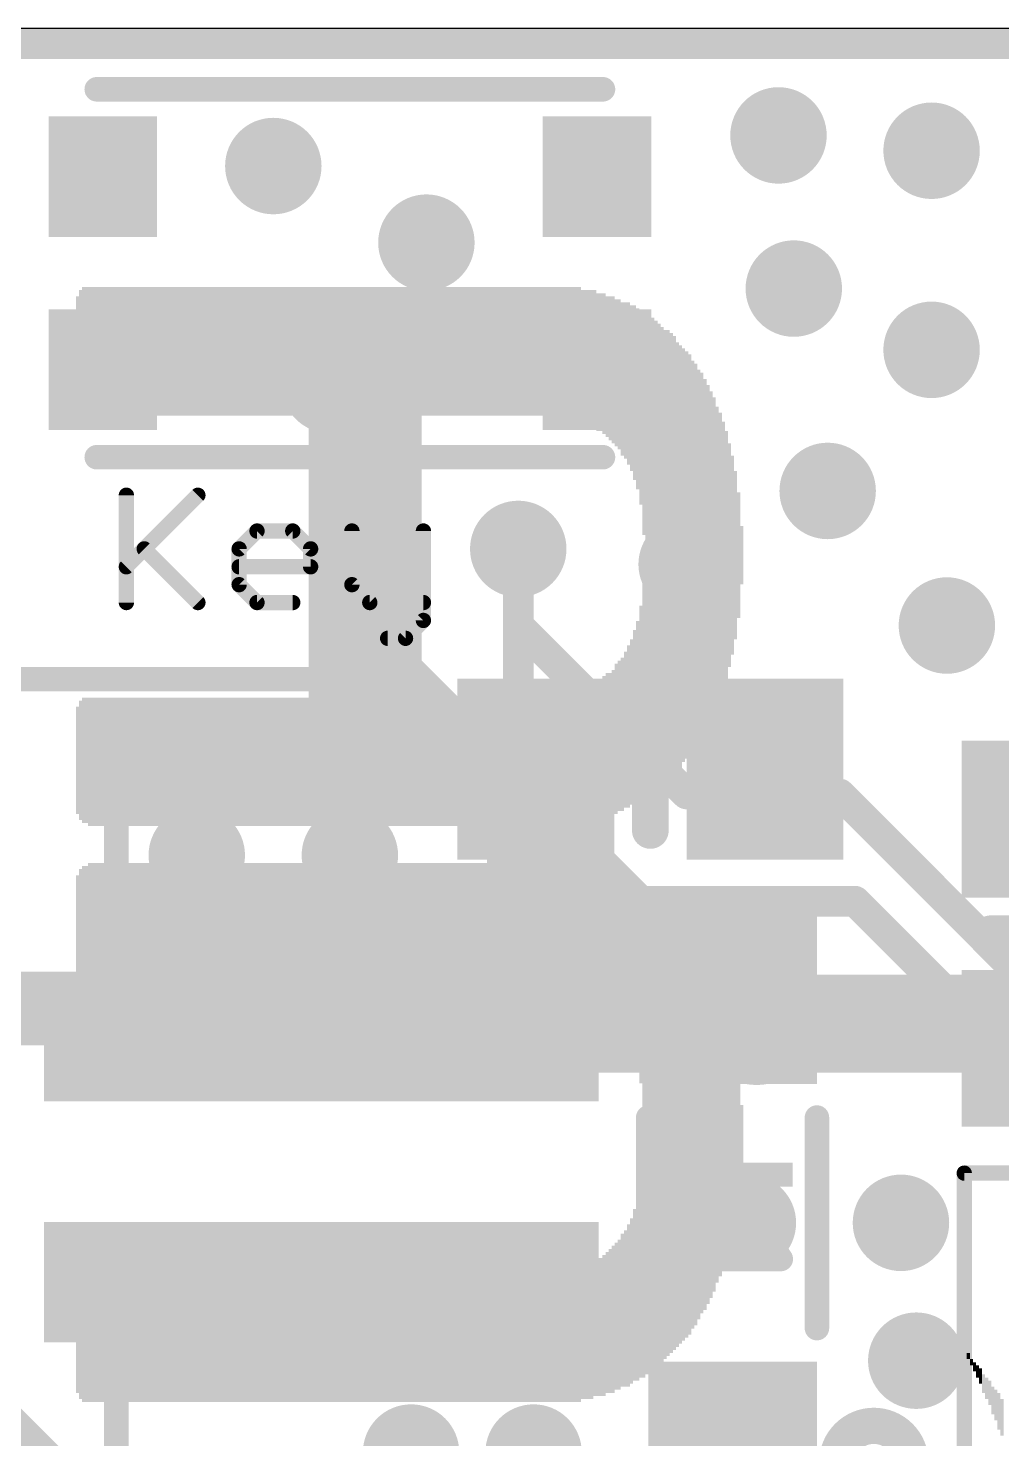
# Model space of a CAD drawing. Extents: x -0.3 to 32, y -0.4 to 44.5.
# Drawn here: x 4.82 to 12.9, y 32.75 to 44.45 of the extents above; entities that cross this region are included whole.
import ezdxf

# ---------------------------------------------------------------- set-up
doc = ezdxf.new("R2010")
doc.units = 0
for name, color, linetype in [('1', 12, 'CONTINUOUS'), ('16', 132, 'CONTINUOUS'), ('18', 110, 'CONTINUOUS'), ('20', 53, 'CONTINUOUS'), ('21', 40, 'CONTINUOUS'), ('22', 6, 'CONTINUOUS')]:
    doc.layers.add(name, color=color, linetype=linetype)

# ---------------------------------------------------------------- blocks, each defined once
blk = doc.blocks.new('RECT')
blk.add_solid([(-0.5, -0.5), (0.5, -0.5), (-0.5, 0.5), (0.5, 0.5)])
blk = doc.blocks.new('ROUNDV')
at = {"const_width": 0.5}
blk.add_lwpolyline([(0, -0.25, 1), (0, 0.25, 1), (0, -0.25)], format="xyb", dxfattribs=at)

msp = doc.modelspace()

# ---------------------------------------------------------------- linework, layer by layer
at = {"layer": '1'}
for points, const_width in [([(31.877, 44.323), (0, 44.323)], 0.254), ([(5.443, 41.618), (7.201, 41.618)], 0.254), ([(7.201, 41.618), (7.328, 41.491)], 0.254), ([(7.455, 41.618), (7.328, 41.491)], 0.254), ([(9.543, 41.618), (7.455, 41.618)], 0.254), ([(8.89, 38.452), (8.89, 40.132)], 0.254), ([(9.036, 38.306), (9.036, 36.195)], 0.8128), ([(9.036, 38.306), (8.89, 38.452)], 0.254), ([(10.668, 36.394), (10.867, 36.195)], 1.016), ([(10.668, 36.394), (10.668, 36.195)], 0.8128), ([(4.318, 36.322), (6.986, 36.322)], 0.6096), ([(6.986, 36.322), (7.256, 36.052)], 0.4064), ([(9.036, 36.195), (9.036, 36.052)], 0.8128), ([(10.668, 36.195), (9.036, 36.195)], 0.8128), ([(10.867, 36.195), (13.116, 36.195)], 0.8128), ([(13.116, 36.195), (13.32, 35.991)], 0.8128), ([(9.036, 36.052), (7.256, 36.052)], 0.8128), ([(5.08, 32.258), (3.81, 33.528)], 0.6096)]:
    msp.add_lwpolyline(points, dxfattribs=dict(at, const_width=const_width))
for points, const_width in [([(5.443, 41.6815, 1), (5.443, 41.5545)], 0.127), ([(7.2459, 41.6629, 1), (7.1561, 41.5731)], 0.127), ([(7.201, 41.5545, 1), (7.201, 41.6815)], 0.127), ([(7.455, 41.6815, 1), (7.455, 41.5545)], 0.127), ([(7.4999, 41.5731, 1), (7.4101, 41.6629)], 0.127), ([(9.543, 41.5545, 1), (9.543, 41.6815)], 0.127), ([(7.2831, 41.5359, 1), (7.3729, 41.4461)], 0.127), ([(7.2831, 41.4461, 1), (7.3729, 41.5359)], 0.127), ([(8.9535, 40.132, 1), (8.8265, 40.132)], 0.127), ([(9.2392, 38.306, 1), (8.8328, 38.306)], 0.4064), ([(8.9349, 38.4969, 1), (8.8451, 38.4071)], 0.127), ([(8.8265, 38.452, 1), (8.9535, 38.452)], 0.127), ([(8.9911, 38.2611, 1), (9.0809, 38.3509)], 0.127), ([(10.8476, 36.5736, 1), (10.4884, 36.2144)], 0.508), ([(10.8712, 36.394, 1), (10.4648, 36.394)], 0.4064), ([(6.986, 36.1696, 1), (6.986, 36.4744)], 0.3048), ([(10.6874, 36.0154, 1), (11.0466, 36.3746)], 0.508), ([(7.0578, 36.3938, 1), (6.9142, 36.2502)], 0.2032), ([(9.2392, 36.195, 1), (8.8328, 36.195)], 0.4064), ([(9.036, 36.3982, 1), (9.036, 35.9918)], 0.4064), ([(10.867, 36.3982, 1), (10.867, 35.9918)], 0.4064), ([(10.668, 35.9918, 1), (10.668, 36.3982)], 0.4064), ([(13.2597, 36.3387, 1), (12.9723, 36.0513)], 0.4064), ([(7.256, 36.2552, 1), (7.256, 35.8488)], 0.4064), ([(8.8328, 36.195, 1), (9.2392, 36.195)], 0.4064), ([(9.036, 35.8488, 1), (9.036, 36.2552)], 0.4064), ([(10.4648, 36.195, 1), (10.8712, 36.195)], 0.4064), ([(7.1842, 35.9802, 1), (7.3278, 36.1238)], 0.2032), ([(8.8328, 36.052, 1), (9.2392, 36.052)], 0.4064)]:
    msp.add_lwpolyline(points, format="xyb", dxfattribs=dict(at, const_width=const_width))
at = {"layer": '16', "const_width": 0.254}
for points in [[(31.877, 44.323), (0, 44.323)], [(7.328, 39.789), (7.328, 41.491)], [(8.89, 39.497), (8.89, 40.132)], [(9.906, 37.211), (7.328, 39.789)], [(10.287, 38.1), (8.89, 39.497)], [(10.287, 38.1), (11.557, 38.1)], [(11.557, 38.1), (13.716, 35.941)], [(11.684, 37.211), (9.906, 37.211)], [(13.208, 35.687), (11.684, 37.211)]]:
    msp.add_lwpolyline(points, dxfattribs=at)
at = {"layer": '16', "const_width": 0.127}
for points in [[(7.3915, 41.491, 1), (7.2645, 41.491)], [(8.9535, 40.132, 1), (8.8265, 40.132)], [(7.3729, 39.8339, 1), (7.2831, 39.7441)], [(7.2645, 39.789, 1), (7.3915, 39.789)], [(8.9349, 39.5419, 1), (8.8451, 39.4521)], [(8.8265, 39.497, 1), (8.9535, 39.497)], [(10.287, 38.1635, 1), (10.287, 38.0365)], [(10.2421, 38.0551, 1), (10.3319, 38.1449)], [(11.6019, 38.1449, 1), (11.5121, 38.0551)], [(11.557, 38.0365, 1), (11.557, 38.1635)], [(9.906, 37.2745, 1), (9.906, 37.1475)], [(9.8611, 37.1661, 1), (9.9509, 37.2559)], [(11.7289, 37.2559, 1), (11.6391, 37.1661)], [(11.684, 37.1475, 1), (11.684, 37.2745)]]:
    msp.add_lwpolyline(points, format="xyb", dxfattribs=at)
at = {"layer": '20'}
msp.add_line((2.54, 44.45), (29.21, 44.45), dxfattribs=at)
at = {"layer": '21'}
for points, const_width in [([(5.393, 43.9434), (9.593, 43.9434)], 0.2032), ([(9.593, 40.8926), (5.393, 40.8926)], 0.2032), ([(5.6389, 40.5773), (5.6389, 39.6875)], 0.127), ([(5.6389, 39.9841), (6.2321, 40.5773)], 0.127), ([(6.5745, 40.1324), (6.7228, 40.2807)], 0.127), ([(6.7228, 40.2807), (7.0193, 40.2807)], 0.127), ([(7.0193, 40.2807), (7.1676, 40.1324)], 0.127), ([(7.51, 40.2807), (7.51, 39.8358)], 0.127), ([(8.1032, 40.2807), (8.1032, 39.5392)], 0.127), ([(5.7872, 40.1324), (6.2321, 39.6875)], 0.127), ([(6.5745, 39.8358), (6.5745, 40.1324)], 0.127), ([(7.1676, 40.1324), (7.1676, 39.9841)], 0.127), ([(7.1676, 39.9841), (6.5745, 39.9841)], 0.127), ([(6.7228, 39.6875), (6.5745, 39.8358)], 0.127), ([(7.51, 39.8358), (7.6583, 39.6875)], 0.127), ([(7.0193, 39.6875), (6.7228, 39.6875)], 0.127), ([(7.6583, 39.6875), (8.1032, 39.6875)], 0.127), ([(8.1032, 39.5392), (7.9549, 39.3909)], 0.127), ([(7.9549, 39.3909), (7.8066, 39.3909)], 0.127), ([(4.056, 39.052), (8.056, 39.052)], 0.2032), ([(8.056, 39.052), (8.056, 38.202)], 0.2032), ([(9.986, 38.814), (9.986, 37.798)], 0.3048), ([(8.056, 38.202), (5.556, 38.202)], 0.2032), ([(5.556, 38.202), (5.556, 36.802)], 0.2032), ([(12.812, 36.941), (13.828, 36.941)], 0.3048), ([(9.968, 33.671), (9.968, 35.417)], 0.2032), ([(11.368, 35.417), (11.368, 33.671)], 0.2032), ([(12.59, 34.956), (30.59, 34.956)], 0.127), ([(12.59, 18.956), (12.59, 34.956)], 0.127), ([(10.268, 34.244), (10.668, 34.844)], 0.2032), ([(10.668, 34.844), (11.068, 34.244)], 0.2032), ([(10.468, 34.344), (10.668, 34.644)], 0.2032), ([(10.668, 34.644), (10.868, 34.344)], 0.2032), ([(10.6013, 34.544), (10.7347, 34.544)], 0.2032), ([(10.868, 34.344), (10.468, 34.344)], 0.2032), ([(11.068, 34.244), (10.268, 34.244)], 0.2032), ([(5.556, 33.302), (5.556, 31.902)], 0.2032)]:
    msp.add_lwpolyline(points, dxfattribs=dict(at, const_width=const_width))
for points, const_width in [([(5.393, 43.9942, 1), (5.393, 43.8926)], 0.1016), ([(9.593, 43.8926, 1), (9.593, 43.9942)], 0.1016), ([(5.393, 40.9434, 1), (5.393, 40.8418)], 0.1016), ([(9.593, 40.8418, 1), (9.593, 40.9434)], 0.1016), ([(5.6707, 40.5773, 1), (5.6072, 40.5773)], 0.0635), ([(6.2546, 40.5548, 1), (6.2097, 40.5997)], 0.0635), ([(6.7228, 40.3124, 1), (6.7228, 40.2489)], 0.0635), ([(6.7452, 40.2582, 1), (6.7003, 40.3031)], 0.0635), ([(7.0418, 40.3031, 1), (6.9969, 40.2582)], 0.0635), ([(7.0193, 40.2489, 1), (7.0193, 40.3124)], 0.0635), ([(7.5417, 40.2807, 1), (7.4782, 40.2807)], 0.0635), ([(8.1349, 40.2807, 1), (8.0714, 40.2807)], 0.0635), ([(5.8097, 40.1548, 1), (5.7648, 40.1099)], 0.0635), ([(6.6062, 40.1324, 1), (6.5427, 40.1324)], 0.0635), ([(6.552, 40.1548, 1), (6.5969, 40.1099)], 0.0635), ([(7.1994, 40.1324, 1), (7.1359, 40.1324)], 0.0635), ([(7.1452, 40.1099, 1), (7.1901, 40.1548)], 0.0635), ([(5.6165, 40.0065, 1), (5.6614, 39.9616)], 0.0635), ([(6.5745, 40.0158, 1), (6.5745, 39.9523)], 0.0635), ([(7.1359, 39.9841, 1), (7.1994, 39.9841)], 0.0635), ([(7.1676, 39.9523, 1), (7.1676, 40.0158)], 0.0635), ([(6.5969, 39.8582, 1), (6.552, 39.8133)], 0.0635), ([(7.5324, 39.8582, 1), (7.4875, 39.8133)], 0.0635), ([(6.5427, 39.8358, 1), (6.6062, 39.8358)], 0.0635), ([(7.4782, 39.8358, 1), (7.5417, 39.8358)], 0.0635), ([(5.6072, 39.6875, 1), (5.6707, 39.6875)], 0.0635), ([(6.2097, 39.665, 1), (6.2546, 39.71)], 0.0635), ([(6.7228, 39.7193, 1), (6.7228, 39.6557)], 0.0635), ([(6.7003, 39.665, 1), (6.7452, 39.71)], 0.0635), ([(7.0193, 39.6557, 1), (7.0193, 39.7193)], 0.0635), ([(7.6583, 39.7193, 1), (7.6583, 39.6557)], 0.0635), ([(7.6358, 39.665, 1), (7.6807, 39.71)], 0.0635), ([(8.1032, 39.6557, 1), (8.1032, 39.7193)], 0.0635), ([(8.0714, 39.5392, 1), (8.1349, 39.5392)], 0.0635), ([(8.1256, 39.5168, 1), (8.0807, 39.5617)], 0.0635), ([(7.8066, 39.4227, 1), (7.8066, 39.3592)], 0.0635), ([(7.9324, 39.4134, 1), (7.9773, 39.3685)], 0.0635), ([(7.9549, 39.3592, 1), (7.9549, 39.4227)], 0.0635), ([(8.1068, 39.052, 1), (8.0052, 39.052)], 0.1016), ([(8.056, 39.0012, 1), (8.056, 39.1028)], 0.1016), ([(10.0622, 38.814, 1), (9.9098, 38.814)], 0.1524), ([(5.556, 38.2528, 1), (5.556, 38.1512)], 0.1016), ([(5.6068, 38.202, 1), (5.5052, 38.202)], 0.1016), ([(8.0052, 38.202, 1), (8.1068, 38.202)], 0.1016), ([(8.056, 38.1512, 1), (8.056, 38.2528)], 0.1016), ([(9.9098, 37.798, 1), (10.0622, 37.798)], 0.1524), ([(12.812, 37.0172, 1), (12.812, 36.8648)], 0.1524), ([(5.5052, 36.802, 1), (5.6068, 36.802)], 0.1016), ([(10.0188, 35.417, 1), (9.9172, 35.417)], 0.1016), ([(11.4188, 35.417, 1), (11.3172, 35.417)], 0.1016), ([(12.6218, 34.956, 1), (12.5582, 34.956)], 0.0635), ([(12.59, 34.9878, 1), (12.59, 34.9243)], 0.0635), ([(10.7103, 34.8722, 1), (10.6257, 34.8158)], 0.1016), ([(10.7103, 34.8158, 1), (10.6257, 34.8722)], 0.1016), ([(10.7103, 34.6722, 1), (10.6257, 34.6158)], 0.1016), ([(10.7103, 34.6158, 1), (10.6257, 34.6722)], 0.1016), ([(10.6013, 34.5948, 1), (10.6013, 34.4932)], 0.1016), ([(10.7347, 34.4932, 1), (10.7347, 34.5948)], 0.1016), ([(10.468, 34.3948, 1), (10.468, 34.2932)], 0.1016), ([(10.4257, 34.3722, 1), (10.5103, 34.3158)], 0.1016), ([(10.8257, 34.3158, 1), (10.9103, 34.3722)], 0.1016), ([(10.868, 34.2932, 1), (10.868, 34.3948)], 0.1016), ([(10.268, 34.2948, 1), (10.268, 34.1932)], 0.1016), ([(10.2257, 34.2722, 1), (10.3103, 34.2158)], 0.1016), ([(11.0257, 34.2158, 1), (11.1103, 34.2722)], 0.1016), ([(11.068, 34.1932, 1), (11.068, 34.2948)], 0.1016), ([(9.9172, 33.671, 1), (10.0188, 33.671)], 0.1016), ([(11.3172, 33.671, 1), (11.4188, 33.671)], 0.1016), ([(5.6068, 33.302, 1), (5.5052, 33.302)], 0.1016), ([(11.84, 32.406, 1), (11.84, 32.706, 1), (11.84, 32.406)], 0.6096)]:
    msp.add_lwpolyline(points, format="xyb", dxfattribs=dict(at, const_width=const_width))

# ---------------------------------------------------------------- block references
at = {"layer": '1', "xscale": 0.9}
for p in [(5.443, 43.218), (9.543, 43.218), (5.443, 41.618), (9.543, 41.618)]:
    msp.add_blockref('RECT', p, dxfattribs=at)
at = {"layer": '1'}
for p, xscale, yscale in [((9.036, 38.306), 1.3, 1.5), ((10.936, 38.306), 1.3, 1.5), ((10.668, 36.394), 1.4, 1.4), ((10.668, 32.694), 1.4, 1.4)]:
    msp.add_blockref('RECT', p, dxfattribs=dict(at, xscale=xscale, yscale=yscale))
at = {"layer": '1', "xscale": 1.3, "yscale": 1.5, "rotation": 90}
for p in [(13.32, 37.891), (13.32, 35.991)]:
    msp.add_blockref('RECT', p, dxfattribs=at)
at = {"layer": '1', "yscale": 4.6, "rotation": 90}
for p in [(7.256, 36.052), (7.256, 34.052)]:
    msp.add_blockref('RECT', p, dxfattribs=at)
at = {"layer": '18', "xscale": 0.8001, "yscale": 0.8001}
for p in [(11.049, 43.561), (11.049, 43.561), (12.319, 43.434), (12.319, 43.434), (6.858, 43.307), (6.858, 43.307), (8.128, 42.672), (8.128, 42.672), (11.176, 42.291), (11.176, 42.291), (12.319, 41.783), (12.319, 41.783), (7.328, 41.491), (7.328, 41.491), (11.457, 40.613), (11.457, 40.613), (8.89, 40.132), (8.89, 40.132), (10.287, 40.005), (10.287, 40.005), (12.446, 39.497), (12.446, 39.497), (6.223, 37.592), (6.223, 37.592), (7.493, 37.592), (7.493, 37.592), (10.795, 34.544), (10.795, 34.544), (12.065, 34.544), (12.065, 34.544), (12.192, 33.401), (12.192, 33.401), (8.001, 32.639), (8.001, 32.639), (9.017, 32.639), (9.017, 32.639)]:
    msp.add_blockref('ROUNDV', p, dxfattribs=at)
at = {"layer": '21', "xscale": 0.2, "rotation": 270}
msp.add_blockref('RECT', (10.668, 34.944), dxfattribs=at)
at = {"layer": '22', "yscale": 0.0254, "rotation": 90}
for p, xscale in [((5.2324, 41.783), 0.889), ((5.2578, 41.783), 0.9906), ((5.2832, 41.783), 1.0414), ((5.3086, 41.7703), 1.0668), ((5.334, 41.7703), 1.0668), ((5.3594, 41.7703), 1.0668), ((5.3848, 41.7703), 1.0668), ((5.4102, 41.7703), 1.0668), ((5.4356, 41.7703), 1.0668), ((5.461, 41.7703), 1.0668), ((5.4864, 41.7703), 1.0668), ((5.5118, 41.7703), 1.0668), ((5.5372, 41.7703), 1.0668), ((5.5626, 41.7703), 1.0668), ((5.588, 41.7703), 1.0668), ((5.6134, 41.7703), 1.0668), ((5.6388, 41.7703), 1.0668), ((5.6642, 41.7703), 1.0668), ((5.6896, 41.7703), 1.0668), ((5.715, 41.7703), 1.0668), ((5.7404, 41.7703), 1.0668), ((5.7658, 41.7703), 1.0668), ((5.7912, 41.7703), 1.0668), ((5.8166, 41.7703), 1.0668), ((5.842, 41.7703), 1.0668), ((5.8674, 41.7703), 1.0668), ((5.8928, 41.7703), 1.0668), ((5.9182, 41.7703), 1.0668), ((5.9436, 41.7703), 1.0668), ((5.969, 41.7703), 1.0668), ((5.9944, 41.7703), 1.0668), ((6.0198, 41.7703), 1.0668), ((6.0452, 41.7703), 1.0668), ((6.0706, 41.7703), 1.0668), ((6.096, 41.7703), 1.0668), ((6.1214, 41.7703), 1.0668), ((6.1468, 41.7703), 1.0668), ((6.1722, 41.7703), 1.0668), ((6.1976, 41.7703), 1.0668), ((6.223, 41.7703), 1.0668), ((6.2484, 41.7703), 1.0668), ((6.2738, 41.7703), 1.0668), ((6.2992, 41.7703), 1.0668), ((6.3246, 41.7703), 1.0668), ((6.35, 41.7703), 1.0668), ((6.3754, 41.7703), 1.0668), ((6.4008, 41.7703), 1.0668), ((6.4262, 41.7703), 1.0668), ((6.4516, 41.7703), 1.0668), ((6.477, 41.7703), 1.0668), ((6.5024, 41.7703), 1.0668), ((6.5278, 41.7703), 1.0668), ((6.5532, 41.7703), 1.0668), ((6.5786, 41.7703), 1.0668), ((6.604, 41.7703), 1.0668), ((6.6294, 41.7703), 1.0668), ((6.6548, 41.7703), 1.0668), ((6.6802, 41.7703), 1.0668), ((6.7056, 41.7703), 1.0668), ((6.731, 41.7703), 1.0668), ((6.7564, 41.7703), 1.0668), ((6.7818, 41.7703), 1.0668), ((6.8072, 41.7703), 1.0668), ((6.8326, 41.7703), 1.0668), ((6.858, 41.7703), 1.0668), ((6.8834, 41.7703), 1.0668), ((6.9088, 41.7703), 1.0668), ((6.9342, 41.7703), 1.0668), ((6.9596, 41.7703), 1.0668), ((6.985, 41.7703), 1.0668), ((7.0104, 41.7703), 1.0668), ((7.0358, 41.7703), 1.0668), ((7.0612, 41.7703), 1.0668), ((7.0866, 41.7703), 1.0668), ((7.112, 41.7703), 1.0668), ((7.1374, 41.7703), 1.0668), ((7.1628, 40.0685), 4.4704), ((7.1882, 40.0685), 4.4704), ((7.2136, 40.0685), 4.4704), ((7.239, 40.0685), 4.4704), ((7.2644, 40.0685), 4.4704), ((7.2898, 40.0685), 4.4704), ((7.3152, 40.0685), 4.4704), ((7.3406, 40.0685), 4.4704), ((7.366, 40.0685), 4.4704), ((7.3914, 40.0685), 4.4704), ((7.4168, 40.0685), 4.4704), ((7.4422, 40.0685), 4.4704), ((7.4676, 40.0685), 4.4704), ((7.493, 40.0685), 4.4704), ((7.5184, 40.0685), 4.4704), ((7.5438, 40.0685), 4.4704), ((7.5692, 40.0685), 4.4704), ((7.5946, 40.0685), 4.4704), ((7.62, 40.0685), 4.4704), ((7.6454, 40.0685), 4.4704), ((7.6708, 40.0685), 4.4704), ((7.6962, 40.0685), 4.4704), ((7.7216, 40.0685), 4.4704), ((7.747, 40.0685), 4.4704), ((7.7724, 40.0685), 4.4704), ((7.7978, 40.0685), 4.4704), ((7.8232, 40.0685), 4.4704), ((7.8486, 40.0685), 4.4704), ((7.874, 40.0685), 4.4704), ((7.8994, 40.0685), 4.4704), ((7.9248, 40.0685), 4.4704), ((7.9502, 40.0685), 4.4704), ((7.9756, 40.0685), 4.4704), ((8.001, 40.0685), 4.4704), ((8.0264, 40.0685), 4.4704), ((8.0518, 40.0685), 4.4704), ((8.0772, 40.0685), 4.4704), ((8.1026, 41.7703), 1.0668), ((8.128, 41.7703), 1.0668), ((8.1534, 41.7703), 1.0668), ((8.1788, 41.7703), 1.0668), ((8.2042, 41.7703), 1.0668), ((8.2296, 41.7703), 1.0668), ((8.255, 41.7703), 1.0668), ((8.2804, 41.7703), 1.0668), ((8.3058, 41.7703), 1.0668), ((8.3312, 41.7703), 1.0668), ((8.3566, 41.7703), 1.0668), ((8.382, 41.7703), 1.0668), ((8.4074, 41.7703), 1.0668), ((8.4328, 41.7703), 1.0668), ((8.4582, 41.7703), 1.0668), ((8.4836, 41.7703), 1.0668), ((8.509, 41.7703), 1.0668), ((8.5344, 41.7703), 1.0668), ((8.5598, 41.7703), 1.0668), ((8.5852, 41.7703), 1.0668), ((8.6106, 41.7703), 1.0668), ((8.636, 41.7703), 1.0668), ((8.6614, 41.7703), 1.0668), ((8.6868, 41.7703), 1.0668), ((8.7122, 41.7703), 1.0668), ((8.7376, 41.7703), 1.0668), ((8.763, 41.7703), 1.0668), ((8.7884, 41.7703), 1.0668), ((8.8138, 41.7703), 1.0668), ((8.8392, 41.7703), 1.0668), ((8.8646, 41.7703), 1.0668), ((8.89, 41.7703), 1.0668), ((8.9154, 41.7703), 1.0668), ((8.9408, 41.7703), 1.0668), ((8.9662, 41.7703), 1.0668), ((8.9916, 41.7703), 1.0668), ((9.017, 41.7703), 1.0668), ((9.0424, 41.7703), 1.0668), ((9.0678, 41.7703), 1.0668), ((9.0932, 41.7703), 1.0668), ((9.1186, 41.7703), 1.0668), ((9.144, 41.7703), 1.0668), ((9.1694, 41.7703), 1.0668), ((9.1948, 41.7703), 1.0668), ((9.2202, 41.7703), 1.0668), ((9.2456, 41.7703), 1.0668), ((9.271, 41.7703), 1.0668), ((9.2964, 41.7576), 1.0922), ((9.3218, 41.7576), 1.0922), ((9.3472, 41.7576), 1.0922), ((9.3726, 41.7576), 1.0922), ((9.398, 41.7449), 1.1176), ((9.4234, 41.7322), 1.0922), ((9.4488, 41.7322), 1.0922), ((9.4742, 41.7195), 1.1176), ((9.4996, 41.7195), 1.1176), ((9.525, 41.7068), 1.143), ((9.5504, 41.6814), 1.143), ((9.5758, 41.6814), 1.143), ((9.6012, 41.6687), 1.1684), ((9.6266, 41.6433), 1.1684), ((9.652, 41.6306), 1.1938), ((9.6774, 41.6179), 1.2192), ((9.7028, 41.5925), 1.2192), ((9.7282, 41.5798), 1.2446), ((9.7536, 41.5417), 1.27), ((9.779, 41.529), 1.2954), ((9.8044, 41.5036), 1.3462), ((9.8298, 41.4655), 1.3716), ((9.8552, 41.4274), 1.4478), ((9.8806, 41.3766), 1.4986), ((9.906, 41.3004), 1.6002), ((9.9314, 41.1734), 1.8542), ((9.9568, 40.0812), 3.9878), ((9.9822, 40.0685), 3.9624), ((10.0076, 40.0812), 3.937), ((10.033, 40.0812), 3.8862), ((10.0584, 40.0812), 3.8354), ((10.0838, 40.0685), 3.81), ((10.1092, 40.0685), 3.7592), ((10.1346, 40.0812), 3.7338), ((10.16, 40.0812), 3.683), ((10.1854, 40.0812), 3.6322), ((10.2108, 40.0685), 3.556), ((10.2362, 40.0685), 3.5052), ((10.2616, 40.0812), 3.429), ((10.287, 40.0812), 3.3782), ((10.3124, 40.0812), 3.3274), ((10.3378, 40.0685), 3.2512), ((10.3632, 40.0812), 3.175), ((10.3886, 40.0685), 3.0988), ((10.414, 40.0812), 3.0226), ((10.4394, 40.0812), 2.921), ((10.4648, 40.0812), 2.8194), ((10.4902, 40.0812), 2.7178), ((10.5156, 40.0812), 2.6162), ((10.541, 40.0685), 2.4892), ((10.5664, 40.0812), 2.3622), ((10.5918, 40.0812), 2.2098), ((10.6172, 40.0812), 2.0574), ((10.6426, 40.0812), 1.8542), ((10.668, 40.0812), 1.651), ((10.6934, 40.0812), 1.397), ((10.7188, 40.0812), 1.0414), ((10.7442, 40.0812), 0.4826), ((9.9314, 38.989), 1.8542), ((9.906, 38.8493), 1.6256), ((9.8806, 38.7858), 1.4986), ((9.8552, 38.735), 1.4478), ((9.8044, 38.6588), 1.3462), ((9.8298, 38.6969), 1.3716), ((9.7282, 38.5826), 1.2446), ((9.7536, 38.5953), 1.27), ((9.779, 38.6334), 1.2954), ((9.6012, 38.4937), 1.1684), ((9.6266, 38.5064), 1.1938), ((9.652, 38.5191), 1.1684), ((9.6774, 38.5318), 1.1938), ((9.7028, 38.5572), 1.2446), ((9.3218, 38.4048), 1.0922), ((9.3472, 38.4048), 1.0922), ((9.3726, 38.4048), 1.0922), ((9.398, 38.4048), 1.0922), ((9.4234, 38.4175), 1.1176), ((9.4488, 38.4175), 1.1176), ((9.4742, 38.4429), 1.1176), ((9.4996, 38.4429), 1.1176), ((9.525, 38.4556), 1.143), ((9.5504, 38.4556), 1.143), ((9.5758, 38.481), 1.143), ((5.2578, 38.3794), 0.9906), ((5.2832, 38.3794), 1.0414), ((5.3086, 38.3794), 1.0414), ((5.334, 38.3667), 1.0668), ((5.3594, 38.3667), 1.0668), ((5.3848, 38.3667), 1.0668), ((5.4102, 38.3667), 1.0668), ((5.4356, 38.3667), 1.0668), ((5.461, 38.3667), 1.0668), ((5.4864, 38.3667), 1.0668), ((5.5118, 38.3667), 1.0668), ((5.5372, 38.3667), 1.0668), ((5.5626, 38.3667), 1.0668), ((5.588, 38.3667), 1.0668), ((5.6134, 38.3667), 1.0668), ((5.6388, 38.3667), 1.0668), ((5.6642, 38.3667), 1.0668), ((5.6896, 38.3667), 1.0668), ((5.715, 38.3667), 1.0668), ((5.7404, 38.3667), 1.0668), ((5.7658, 38.3667), 1.0668), ((5.7912, 38.3667), 1.0668), ((5.8166, 38.3667), 1.0668), ((5.842, 38.3667), 1.0668), ((5.8674, 38.3667), 1.0668), ((5.8928, 38.3667), 1.0668), ((5.9182, 38.3667), 1.0668), ((5.9436, 38.3667), 1.0668), ((5.969, 38.3667), 1.0668), ((5.9944, 38.3667), 1.0668), ((6.0198, 38.3667), 1.0668), ((6.0452, 38.3667), 1.0668), ((6.0706, 38.3667), 1.0668), ((6.096, 38.3667), 1.0668), ((6.1214, 38.3667), 1.0668), ((6.1468, 38.3667), 1.0668), ((6.1722, 38.3667), 1.0668), ((6.1976, 38.3667), 1.0668), ((6.223, 38.3667), 1.0668), ((6.2484, 38.3667), 1.0668), ((6.2738, 38.3667), 1.0668), ((6.2992, 38.3667), 1.0668), ((6.3246, 38.3667), 1.0668), ((6.35, 38.3667), 1.0668), ((6.3754, 38.3667), 1.0668), ((6.4008, 38.3667), 1.0668), ((6.4262, 38.3667), 1.0668), ((6.4516, 38.3667), 1.0668), ((6.477, 38.3667), 1.0668), ((6.5024, 38.3667), 1.0668), ((6.5278, 38.3667), 1.0668), ((6.5532, 38.3667), 1.0668), ((6.5786, 38.3667), 1.0668), ((6.604, 38.3667), 1.0668), ((6.6294, 38.3667), 1.0668), ((6.6548, 38.3667), 1.0668), ((6.6802, 38.3667), 1.0668), ((6.7056, 38.3667), 1.0668), ((6.731, 38.3667), 1.0668), ((6.7564, 38.3667), 1.0668), ((6.7818, 38.3667), 1.0668), ((6.8072, 38.3667), 1.0668), ((6.8326, 38.3667), 1.0668), ((6.858, 38.3667), 1.0668), ((6.8834, 38.3667), 1.0668), ((6.9088, 38.3667), 1.0668), ((6.9342, 38.3667), 1.0668), ((6.9596, 38.3667), 1.0668), ((6.985, 38.3667), 1.0668), ((7.0104, 38.3667), 1.0668), ((7.0358, 38.3667), 1.0668), ((7.0612, 38.3667), 1.0668), ((7.0866, 38.3667), 1.0668), ((7.112, 38.3667), 1.0668), ((7.1374, 38.3667), 1.0668), ((8.1026, 38.3667), 1.0668), ((8.128, 38.3667), 1.0668), ((8.1534, 38.3667), 1.0668), ((8.1788, 38.3667), 1.0668), ((8.2042, 38.3667), 1.0668), ((8.2296, 38.3667), 1.0668), ((8.255, 38.3667), 1.0668), ((8.2804, 38.3667), 1.0668), ((8.3058, 38.3667), 1.0668), ((8.3312, 38.3667), 1.0668), ((8.3566, 38.3667), 1.0668), ((8.382, 38.3667), 1.0668), ((8.4074, 38.3667), 1.0668), ((8.4328, 38.3667), 1.0668), ((8.4582, 38.3667), 1.0668), ((8.4836, 38.3667), 1.0668), ((8.509, 38.3667), 1.0668), ((8.5344, 38.3667), 1.0668), ((8.5598, 38.3667), 1.0668), ((8.5852, 38.3667), 1.0668), ((8.6106, 38.3667), 1.0668), ((8.636, 38.3667), 1.0668), ((8.6614, 38.3667), 1.0668), ((8.6868, 38.3667), 1.0668), ((8.7122, 38.3667), 1.0668), ((8.7376, 38.3667), 1.0668), ((8.763, 38.3667), 1.0668), ((8.7884, 38.3667), 1.0668), ((8.8138, 38.3667), 1.0668), ((8.8392, 38.3667), 1.0668), ((8.8646, 38.3667), 1.0668), ((8.89, 38.3667), 1.0668), ((8.9154, 38.3667), 1.0668), ((8.9408, 38.3667), 1.0668), ((8.9662, 38.3667), 1.0668), ((8.9916, 38.3667), 1.0668), ((9.017, 38.3667), 1.0668), ((9.0424, 38.3667), 1.0668), ((9.0678, 38.3667), 1.0668), ((9.0932, 38.3667), 1.0668), ((9.1186, 38.3667), 1.0668), ((9.144, 38.3794), 1.0922), ((9.1694, 38.3794), 1.0922), ((9.1948, 38.3794), 1.0922), ((9.2202, 38.3794), 1.0922), ((9.2456, 38.3921), 1.0668), ((9.271, 38.3921), 1.0668), ((9.2964, 38.3921), 1.0668), ((5.2324, 38.3794), 0.889), ((5.2578, 36.9824), 0.9906), ((5.2832, 36.9824), 1.0414), ((5.3086, 36.9824), 1.0414), ((5.334, 36.9951), 1.0668), ((5.3594, 36.9951), 1.0668), ((5.3848, 36.9951), 1.0668), ((5.4102, 36.9951), 1.0668), ((5.4356, 36.9951), 1.0668), ((5.461, 36.9951), 1.0668), ((5.4864, 36.9951), 1.0668), ((5.5118, 36.9951), 1.0668), ((5.5372, 36.9951), 1.0668), ((5.5626, 36.9951), 1.0668), ((5.588, 36.9951), 1.0668), ((5.6134, 36.9951), 1.0668), ((5.6388, 36.9951), 1.0668), ((5.6642, 36.9951), 1.0668), ((5.6896, 36.9951), 1.0668), ((5.715, 36.9951), 1.0668), ((5.7404, 36.9951), 1.0668), ((5.7658, 36.9951), 1.0668), ((5.7912, 36.9951), 1.0668), ((5.8166, 36.9951), 1.0668), ((5.842, 36.9951), 1.0668), ((5.8674, 36.9951), 1.0668), ((5.8928, 36.9951), 1.0668), ((5.9182, 36.9951), 1.0668), ((5.9436, 36.9951), 1.0668), ((5.969, 36.9951), 1.0668), ((5.9944, 36.9951), 1.0668), ((6.0198, 36.9951), 1.0668), ((6.0452, 36.9951), 1.0668), ((6.0706, 36.9951), 1.0668), ((6.096, 36.9951), 1.0668), ((6.1214, 36.9951), 1.0668), ((6.1468, 36.9951), 1.0668), ((6.1722, 36.9951), 1.0668), ((6.1976, 36.9951), 1.0668), ((6.223, 36.9951), 1.0668), ((6.2484, 36.9951), 1.0668), ((6.2738, 36.9951), 1.0668), ((6.2992, 36.9951), 1.0668), ((6.3246, 36.9951), 1.0668), ((6.35, 36.9951), 1.0668), ((6.3754, 36.9951), 1.0668), ((6.4008, 36.9951), 1.0668), ((6.4262, 36.9951), 1.0668), ((6.4516, 36.9951), 1.0668), ((6.477, 36.9951), 1.0668), ((6.5024, 36.9951), 1.0668), ((6.5278, 36.9951), 1.0668), ((6.5532, 36.9951), 1.0668), ((6.5786, 36.9951), 1.0668), ((6.604, 36.9951), 1.0668), ((6.6294, 36.9951), 1.0668), ((6.6548, 36.9951), 1.0668), ((6.6802, 36.9951), 1.0668), ((6.7056, 36.9951), 1.0668), ((6.731, 36.9951), 1.0668), ((6.7564, 36.9951), 1.0668), ((6.7818, 36.9951), 1.0668), ((6.8072, 36.9951), 1.0668), ((6.8326, 36.9951), 1.0668), ((6.858, 36.9951), 1.0668), ((6.8834, 36.9951), 1.0668), ((6.9088, 36.9951), 1.0668), ((6.9342, 36.9951), 1.0668), ((6.9596, 36.9951), 1.0668), ((6.985, 36.9951), 1.0668), ((7.0104, 36.9951), 1.0668), ((7.0358, 36.9951), 1.0668), ((7.0612, 36.9951), 1.0668), ((7.0866, 36.9951), 1.0668), ((7.112, 36.9951), 1.0668), ((7.1374, 36.9951), 1.0668), ((7.1628, 36.9951), 1.0668), ((7.1882, 36.9951), 1.0668), ((7.2136, 36.9951), 1.0668), ((7.239, 36.9951), 1.0668), ((7.2644, 36.9951), 1.0668), ((7.2898, 36.9951), 1.0668), ((7.3152, 36.9951), 1.0668), ((7.3406, 36.9951), 1.0668), ((7.366, 36.9951), 1.0668), ((7.3914, 36.9951), 1.0668), ((7.4168, 36.9951), 1.0668), ((7.4422, 36.9951), 1.0668), ((7.4676, 36.9951), 1.0668), ((7.493, 36.9951), 1.0668), ((7.5184, 36.9951), 1.0668), ((7.5438, 36.9951), 1.0668), ((7.5692, 36.9951), 1.0668), ((7.5946, 36.9951), 1.0668), ((7.62, 36.9951), 1.0668), ((7.6454, 36.9951), 1.0668), ((7.6708, 36.9951), 1.0668), ((7.6962, 36.9951), 1.0668), ((7.7216, 36.9951), 1.0668), ((7.747, 36.9951), 1.0668), ((7.7724, 36.9951), 1.0668), ((7.7978, 36.9951), 1.0668), ((7.8232, 36.9951), 1.0668), ((7.8486, 36.9951), 1.0668), ((7.874, 36.9951), 1.0668), ((7.8994, 36.9951), 1.0668), ((7.9248, 36.9951), 1.0668), ((7.9502, 36.9951), 1.0668), ((7.9756, 36.9951), 1.0668), ((8.001, 36.9951), 1.0668), ((8.0264, 36.9951), 1.0668), ((8.0518, 36.9951), 1.0668), ((8.0772, 36.9951), 1.0668), ((8.1026, 36.9951), 1.0668), ((8.128, 36.9951), 1.0668), ((8.1534, 36.9951), 1.0668), ((8.1788, 36.9951), 1.0668), ((8.2042, 36.9951), 1.0668), ((8.2296, 36.9951), 1.0668), ((8.255, 36.9951), 1.0668), ((8.2804, 36.9951), 1.0668), ((8.3058, 36.9951), 1.0668), ((8.3312, 36.9951), 1.0668), ((8.3566, 36.9951), 1.0668), ((8.382, 36.9951), 1.0668), ((8.4074, 36.9951), 1.0668), ((8.4328, 36.9951), 1.0668), ((8.4582, 36.9951), 1.0668), ((8.4836, 36.9951), 1.0668), ((8.509, 36.9951), 1.0668), ((8.5344, 36.9951), 1.0668), ((8.5598, 36.9951), 1.0668), ((8.5852, 36.9951), 1.0668), ((8.6106, 36.9951), 1.0668), ((8.636, 36.9951), 1.0668), ((8.6614, 36.9951), 1.0668), ((8.6868, 36.9951), 1.0668), ((8.7122, 36.9951), 1.0668), ((8.7376, 36.9951), 1.0668), ((8.763, 36.9951), 1.0668), ((8.7884, 36.9951), 1.0668), ((8.8138, 36.9951), 1.0668), ((8.8392, 36.9951), 1.0668), ((8.8646, 36.9951), 1.0668), ((8.89, 36.9951), 1.0668), ((8.9154, 36.9951), 1.0668), ((8.9408, 36.9951), 1.0668), ((8.9662, 36.9951), 1.0668), ((8.9916, 36.9951), 1.0668), ((9.017, 36.9951), 1.0668), ((9.0424, 36.9951), 1.0668), ((9.0678, 36.9951), 1.0668), ((9.0932, 36.9951), 1.0668), ((9.1186, 36.9951), 1.0668), ((9.144, 36.9951), 1.0668), ((9.1694, 36.9824), 1.0922), ((9.1948, 36.9824), 1.0922), ((9.2202, 36.9824), 1.0922), ((9.2456, 36.9824), 1.0922), ((9.271, 36.9697), 1.0668), ((9.2964, 36.9697), 1.0668), ((9.3218, 36.9697), 1.0668), ((9.3472, 36.957), 1.0922), ((9.3726, 36.957), 1.0922), ((9.398, 36.957), 1.0922), ((9.4234, 36.9443), 1.1176), ((9.4488, 36.9443), 1.1176), ((9.4742, 36.9189), 1.1176), ((9.4996, 36.9189), 1.1176), ((9.525, 36.9062), 1.143), ((9.5504, 36.9062), 1.143), ((9.5758, 36.8808), 1.143), ((9.6012, 36.8681), 1.1684), ((9.6266, 36.8681), 1.1684), ((5.2324, 36.9824), 0.889), ((9.652, 36.8427), 1.1684), ((9.6774, 36.83), 1.1938), ((9.7028, 36.8046), 1.2446), ((9.7282, 36.7792), 1.2446), ((9.7536, 36.7665), 1.27), ((9.779, 36.7284), 1.2954), ((9.8044, 36.703), 1.3462), ((9.8298, 36.6649), 1.3716), ((9.8552, 36.6268), 1.4478), ((9.8806, 36.576), 1.4986), ((9.906, 36.5125), 1.6256), ((9.9314, 36.3728), 1.8542), ((9.9568, 35.2806), 3.9878), ((9.9822, 35.2933), 3.9624), ((10.0076, 35.2806), 3.937), ((10.033, 35.2806), 3.8862), ((10.0584, 35.2933), 3.8608), ((10.0838, 35.2933), 3.81), ((10.1092, 35.2933), 3.7592), ((10.1346, 35.2933), 3.7084), ((10.16, 35.2933), 3.6576), ((10.1854, 35.2933), 3.6068), ((10.2108, 35.2933), 3.556), ((10.2362, 35.2933), 3.5052), ((10.2616, 35.2933), 3.4544), ((10.287, 35.2806), 3.3782), ((10.3124, 35.2806), 3.3274), ((10.3378, 35.2933), 3.2512), ((10.3632, 35.2806), 3.175), ((10.3886, 35.2933), 3.0988), ((10.414, 35.2933), 2.9972), ((10.4394, 35.2806), 2.921), ((10.4648, 35.2806), 2.8194), ((10.4902, 35.2806), 2.7178), ((10.5156, 35.2806), 2.6162), ((10.541, 35.2933), 2.4892), ((10.5664, 35.2806), 2.3622), ((10.5918, 35.2806), 2.2098), ((10.6172, 35.2806), 2.0574), ((10.6426, 35.2806), 1.8542), ((10.668, 35.2806), 1.651), ((10.6934, 35.2806), 1.397), ((10.7188, 35.2806), 1.0414), ((10.7442, 35.2806), 0.4826), ((9.9314, 34.1884), 1.8542), ((9.906, 34.0614), 1.6002), ((9.8552, 33.9471), 1.4224), ((9.8806, 33.9852), 1.4986), ((9.8044, 33.8582), 1.3462), ((9.8298, 33.8963), 1.3716), ((9.7282, 33.782), 1.2446), ((9.7536, 33.8201), 1.27), ((9.779, 33.8328), 1.2954), ((9.6012, 33.6931), 1.1684), ((9.6266, 33.7185), 1.1684), ((9.652, 33.7312), 1.1938), ((9.6774, 33.7439), 1.2192), ((9.7028, 33.7693), 1.2192), ((9.398, 33.6169), 1.1176), ((9.4234, 33.6296), 1.0922), ((9.4488, 33.6423), 1.1176), ((9.4742, 33.6423), 1.1176), ((9.4996, 33.655), 1.143), ((9.525, 33.6677), 1.1176), ((9.5504, 33.6804), 1.143), ((9.5758, 33.6804), 1.143), ((5.2578, 33.5788), 0.9906), ((5.2832, 33.5788), 1.0414), ((5.3086, 33.5915), 1.0668), ((5.334, 33.5915), 1.0668), ((5.3594, 33.5915), 1.0668), ((5.3848, 33.5915), 1.0668), ((5.4102, 33.5915), 1.0668), ((5.4356, 33.5915), 1.0668), ((5.461, 33.5915), 1.0668), ((5.4864, 33.5915), 1.0668), ((5.5118, 33.5915), 1.0668), ((5.5372, 33.5915), 1.0668), ((5.5626, 33.5915), 1.0668), ((5.588, 33.5915), 1.0668), ((5.6134, 33.5915), 1.0668), ((5.6388, 33.5915), 1.0668), ((5.6642, 33.5915), 1.0668), ((5.6896, 33.5915), 1.0668), ((5.715, 33.5915), 1.0668), ((5.7404, 33.5915), 1.0668), ((5.7658, 33.5915), 1.0668), ((5.7912, 33.5915), 1.0668), ((5.8166, 33.5915), 1.0668), ((5.842, 33.5915), 1.0668), ((5.8674, 33.5915), 1.0668), ((5.8928, 33.5915), 1.0668), ((5.9182, 33.5915), 1.0668), ((5.9436, 33.5915), 1.0668), ((5.969, 33.5915), 1.0668), ((5.9944, 33.5915), 1.0668), ((6.0198, 33.5915), 1.0668), ((6.0452, 33.5915), 1.0668), ((6.0706, 33.5915), 1.0668), ((6.096, 33.5915), 1.0668), ((6.1214, 33.5915), 1.0668), ((6.1468, 33.5915), 1.0668), ((6.1722, 33.5915), 1.0668), ((6.1976, 33.5915), 1.0668), ((6.223, 33.5915), 1.0668), ((6.2484, 33.5915), 1.0668), ((6.2738, 33.5915), 1.0668), ((6.2992, 33.5915), 1.0668), ((6.3246, 33.5915), 1.0668), ((6.35, 33.5915), 1.0668), ((6.3754, 33.5915), 1.0668), ((6.4008, 33.5915), 1.0668), ((6.4262, 33.5915), 1.0668), ((6.4516, 33.5915), 1.0668), ((6.477, 33.5915), 1.0668), ((6.5024, 33.5915), 1.0668), ((6.5278, 33.5915), 1.0668), ((6.5532, 33.5915), 1.0668), ((6.5786, 33.5915), 1.0668), ((6.604, 33.5915), 1.0668), ((6.6294, 33.5915), 1.0668), ((6.6548, 33.5915), 1.0668), ((6.6802, 33.5915), 1.0668), ((6.7056, 33.5915), 1.0668), ((6.731, 33.5915), 1.0668), ((6.7564, 33.5915), 1.0668), ((6.7818, 33.5915), 1.0668), ((6.8072, 33.5915), 1.0668), ((6.8326, 33.5915), 1.0668), ((6.858, 33.5915), 1.0668), ((6.8834, 33.5915), 1.0668), ((6.9088, 33.5915), 1.0668), ((6.9342, 33.5915), 1.0668), ((6.9596, 33.5915), 1.0668), ((6.985, 33.5915), 1.0668), ((7.0104, 33.5915), 1.0668), ((7.0358, 33.5915), 1.0668), ((7.0612, 33.5915), 1.0668), ((7.0866, 33.5915), 1.0668), ((7.112, 33.5915), 1.0668), ((7.1374, 33.5915), 1.0668), ((7.1628, 33.5915), 1.0668), ((7.1882, 33.5915), 1.0668), ((7.2136, 33.5915), 1.0668), ((7.239, 33.5915), 1.0668), ((7.2644, 33.5915), 1.0668), ((7.2898, 33.5915), 1.0668), ((7.3152, 33.5915), 1.0668), ((7.3406, 33.5915), 1.0668), ((7.366, 33.5915), 1.0668), ((7.3914, 33.5915), 1.0668), ((7.4168, 33.5915), 1.0668), ((7.4422, 33.5915), 1.0668), ((7.4676, 33.5915), 1.0668), ((7.493, 33.5915), 1.0668), ((7.5184, 33.5915), 1.0668), ((7.5438, 33.5915), 1.0668), ((7.5692, 33.5915), 1.0668), ((7.5946, 33.5915), 1.0668), ((7.62, 33.5915), 1.0668), ((7.6454, 33.5915), 1.0668), ((7.6708, 33.5915), 1.0668), ((7.6962, 33.5915), 1.0668), ((7.7216, 33.5915), 1.0668), ((7.747, 33.5915), 1.0668), ((7.7724, 33.5915), 1.0668), ((7.7978, 33.5915), 1.0668), ((7.8232, 33.5915), 1.0668), ((7.8486, 33.5915), 1.0668), ((7.874, 33.5915), 1.0668), ((7.8994, 33.5915), 1.0668), ((7.9248, 33.5915), 1.0668), ((7.9502, 33.5915), 1.0668), ((7.9756, 33.5915), 1.0668), ((8.001, 33.5915), 1.0668), ((8.0264, 33.5915), 1.0668), ((8.0518, 33.5915), 1.0668), ((8.0772, 33.5915), 1.0668), ((8.1026, 33.5915), 1.0668), ((8.128, 33.5915), 1.0668), ((8.1534, 33.5915), 1.0668), ((8.1788, 33.5915), 1.0668), ((8.2042, 33.5915), 1.0668), ((8.2296, 33.5915), 1.0668), ((8.255, 33.5915), 1.0668), ((8.2804, 33.5915), 1.0668), ((8.3058, 33.5915), 1.0668), ((8.3312, 33.5915), 1.0668), ((8.3566, 33.5915), 1.0668), ((8.382, 33.5915), 1.0668), ((8.4074, 33.5915), 1.0668), ((8.4328, 33.5915), 1.0668), ((8.4582, 33.5915), 1.0668), ((8.4836, 33.5915), 1.0668), ((8.509, 33.5915), 1.0668), ((8.5344, 33.5915), 1.0668), ((8.5598, 33.5915), 1.0668), ((8.5852, 33.5915), 1.0668), ((8.6106, 33.5915), 1.0668), ((8.636, 33.5915), 1.0668), ((8.6614, 33.5915), 1.0668), ((8.6868, 33.5915), 1.0668), ((8.7122, 33.5915), 1.0668), ((8.7376, 33.5915), 1.0668), ((8.763, 33.5915), 1.0668), ((8.7884, 33.5915), 1.0668), ((8.8138, 33.5915), 1.0668), ((8.8392, 33.5915), 1.0668), ((8.8646, 33.5915), 1.0668), ((8.89, 33.5915), 1.0668), ((8.9154, 33.5915), 1.0668), ((8.9408, 33.5915), 1.0668), ((8.9662, 33.5915), 1.0668), ((8.9916, 33.5915), 1.0668), ((9.017, 33.5915), 1.0668), ((9.0424, 33.5915), 1.0668), ((9.0678, 33.5915), 1.0668), ((9.0932, 33.5915), 1.0668), ((9.1186, 33.5915), 1.0668), ((9.144, 33.5915), 1.0668), ((9.1694, 33.5915), 1.0668), ((9.1948, 33.5915), 1.0668), ((9.2202, 33.5915), 1.0668), ((9.2456, 33.5915), 1.0668), ((9.271, 33.5915), 1.0668), ((9.2964, 33.6042), 1.0922), ((9.3218, 33.6042), 1.0922), ((9.3472, 33.6042), 1.0922), ((9.3726, 33.6042), 1.0922), ((5.2324, 33.5788), 0.889), ((12.6238, 33.4391), 0.0508), ((12.6492, 33.3883), 0.0508), ((12.6746, 33.3502), 0.0762), ((12.7, 33.3121), 0.1016), ((12.7254, 33.274), 0.127), ((12.7508, 33.2105), 0.1524), ((12.7762, 33.1724), 0.1778), ((12.8016, 33.1343), 0.2032), ((12.827, 33.0708), 0.2286), ((12.8524, 33.0327), 0.254), ((12.8778, 32.9819), 0.3048), ((12.9032, 32.9311), 0.3048)]:
    msp.add_blockref('RECT', p, dxfattribs=dict(at, xscale=xscale))

doc.saveas('drawing.dxf')
